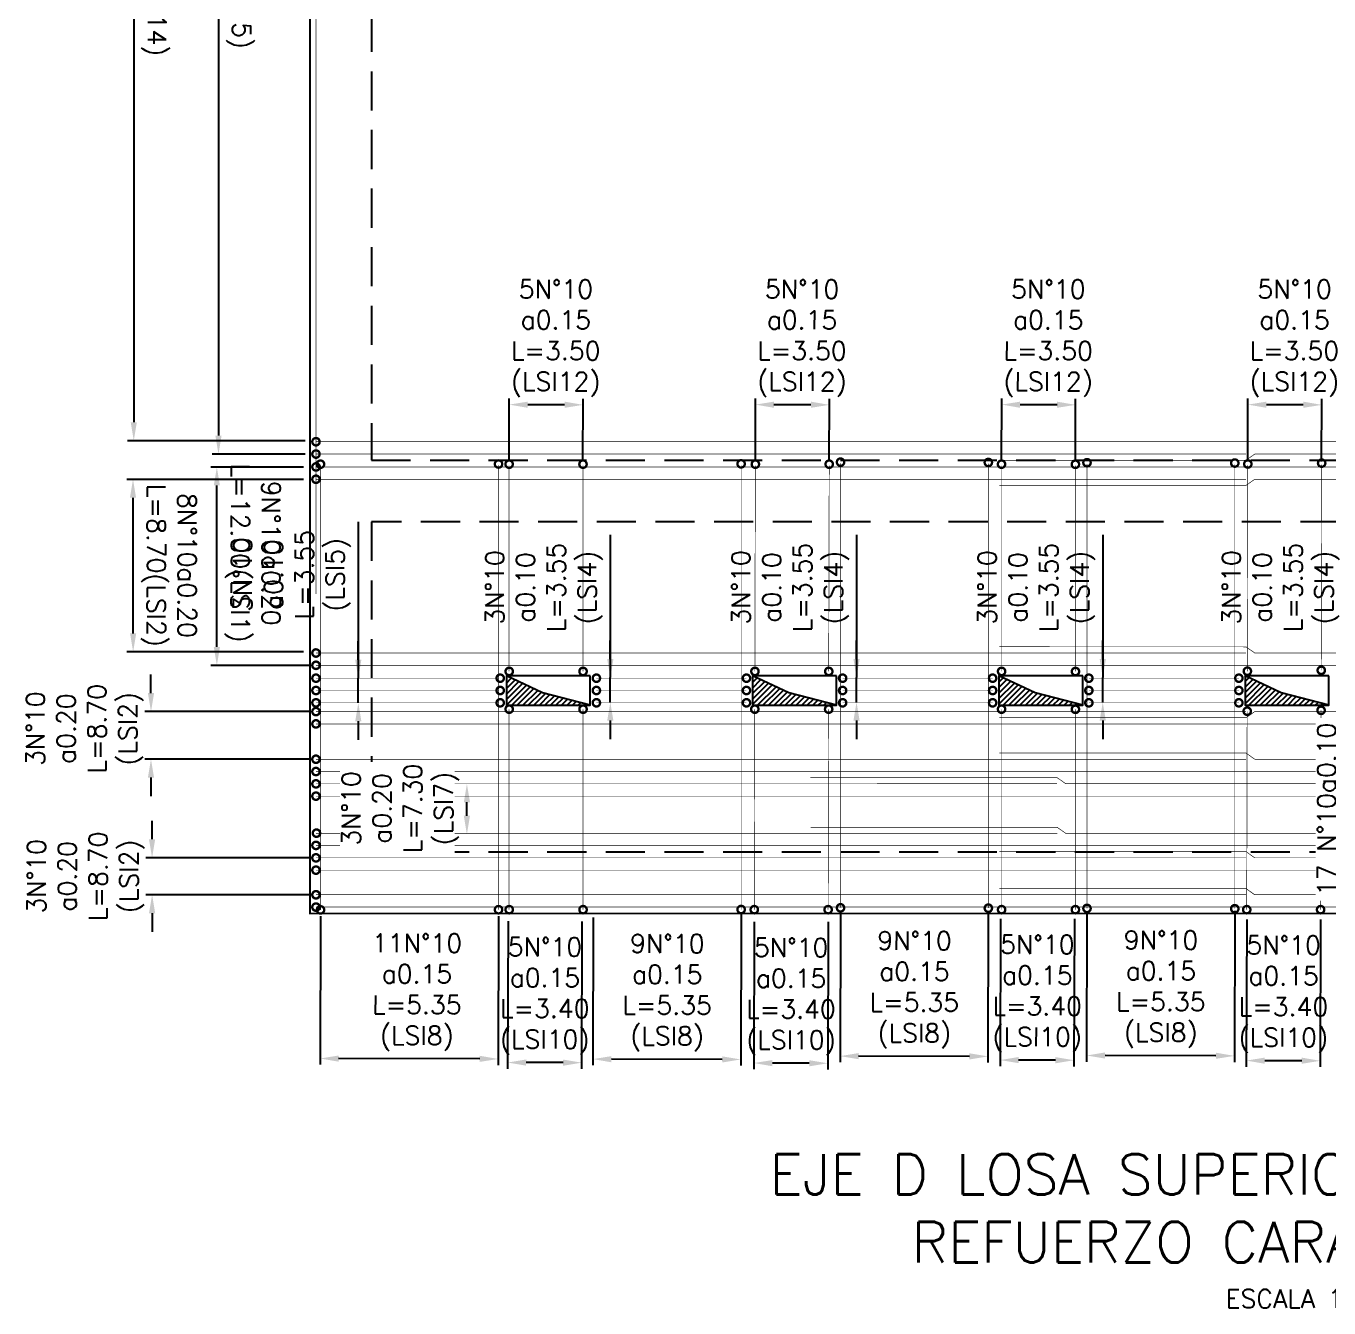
# Model space of a CAD drawing. Header units: metres. Extents: x 1080594 to 1081411, y 976871 to 977162.
# Drawn here: x 1080996.61 to 1081007.19, y 977027.62 to 977038.03 of the extents above; entities that cross this region are included whole.
import ezdxf

# ---------------------------------------------------------------- set-up
doc = ezdxf.new("R2010")
doc.units = ezdxf.units.M
doc.header["$LTSCALE"] = 25.4
doc.linetypes.add('DASHED2', pattern=[0.375, 0.25, -0.125])
doc.linetypes.add('HIDDEN', pattern=[0.375, 0.25, -0.125])
for name, color, linetype in [('CONTRAPESO', 3, 'Continuous'), ('DIMCONTRAPESO', 1, 'Continuous'), ('PROY', 9, 'HIDDEN'), ('REF', 6, 'Continuous'), ('REF H', 6, 'Continuous'), ('REGL175', 7, 'Continuous')]:
    doc.layers.add(name, color=color, linetype=linetype)
doc.layers.add('COTA', color=1, linetype='Continuous', lineweight=30)
doc.styles.add('romans', font='romans.shx')
doc.dimstyles.new('Copy 75', dxfattribs={"dimtxt": 0.15, "dimasz": 0.15, "dimexe": 0.05, "dimexo": 0.05, "dimgap": 0.05, "dimtad": 1, "dimzin": 0, "dimdsep": 46, "dimtxsty": 'romans', "dimcen": 0.002, "dimclrd": 1, "dimclre": 1, "dimclrt": 3, "dimadec": 4, "dimazin": 0, "dimtfac": 1, "dimtofl": 0, "dimtmove": 1, "dimatfit": 3, "dimfxl": 1, "dimtolj": 1, "dimtzin": 0, "dimarcsym": 1})

# ---------------------------------------------------------------- blocks, each defined once
blk = doc.blocks.new('*D1449')
at = {"layer": 'Defpoints', "color": 0, "transparency": 16777216}
for p in [(1080998.947, 977044.18), (1080997.483, 977034.667), (1080998.924, 977034.667)]:
    blk.add_point(p, dxfattribs=at)
at = {"layer": 'DIMCONTRAPESO', "color": 1, "lineweight": -2, "transparency": 16777216}
for p, q in [((1080998.897, 977044.18), (1080997.431, 977044.18)), ((1080997.481, 977044.03), (1080997.483, 977034.817)), ((1080998.874, 977034.667), (1080997.433, 977034.667))]:
    blk.add_line(p, q, dxfattribs=at)
at = {"layer": 'DIMCONTRAPESO', "color": 1, "transparency": 16777216}
for points in [[(1080997.506, 977044.03), (1080997.456, 977044.03), (1080997.481, 977044.18)], [(1080997.508, 977034.817), (1080997.458, 977034.817), (1080997.483, 977034.667)]]:
    blk.add_solid(points, dxfattribs=at)
at = {"layer": 'DIMCONTRAPESO', "color": 3, "transparency": 16777216, "insert": (1080997.646, 977039.424), "char_height": 0.15, "attachment_point": 5, "rotation": 270.007, "style": 'romans'}
blk.add_mtext('\\A1;33 N°8 a 0.30 L=12.00 (LSI14)', dxfattribs=at)
blk = doc.blocks.new('*D1450')
at = {"layer": 'Defpoints', "color": 0, "transparency": 16777216}
for p in [(1080998.946, 977044.28), (1080998.171, 977034.558), (1080998.924, 977034.558)]:
    blk.add_point(p, dxfattribs=at)
at = {"layer": 'DIMCONTRAPESO', "color": 1, "lineweight": -2, "transparency": 16777216}
for p, q in [((1080998.896, 977044.28), (1080998.12, 977044.28)), ((1080998.17, 977044.13), (1080998.171, 977034.708)), ((1080998.874, 977034.558), (1080998.121, 977034.558))]:
    blk.add_line(p, q, dxfattribs=at)
at = {"layer": 'DIMCONTRAPESO', "color": 1, "transparency": 16777216}
for points in [[(1080998.195, 977044.13), (1080998.145, 977044.13), (1080998.17, 977044.28)], [(1080998.196, 977034.708), (1080998.146, 977034.708), (1080998.171, 977034.558)]]:
    blk.add_solid(points, dxfattribs=at)
at = {"layer": 'DIMCONTRAPESO', "color": 3, "transparency": 16777216, "insert": (1080998.335, 977039.419), "char_height": 0.15, "attachment_point": 5, "rotation": 270.007, "style": 'romans'}
blk.add_mtext('\\A1;34 N°8 a 0.30 L=8.25 (LSI15)', dxfattribs=at)
blk = doc.blocks.new('*D1581')
at = {"layer": 'Defpoints', "color": 0, "transparency": 16777216}
for p in [(1080997.632, 977031.279), (1080998.963, 977031.279), (1080998.973, 977030.979)]:
    blk.add_point(p, dxfattribs=at)
at = {"layer": 'DIMCONTRAPESO', "color": 1, "lineweight": -2, "transparency": 16777216}
for p, q in [((1080997.632, 977031.429), (1080997.632, 977031.579)), ((1080998.913, 977031.279), (1080997.582, 977031.279)), ((1080998.923, 977030.979), (1080997.582, 977030.979)), ((1080997.632, 977030.829), (1080997.632, 977030.679))]:
    blk.add_line(p, q, dxfattribs=at)
at = {"layer": 'DIMCONTRAPESO', "color": 1, "transparency": 16777216}
for points in [[(1080997.607, 977031.429), (1080997.657, 977031.429), (1080997.632, 977031.279)], [(1080997.607, 977030.829), (1080997.657, 977030.829), (1080997.632, 977030.979)]]:
    blk.add_solid(points, dxfattribs=at)
at = {"layer": 'DIMCONTRAPESO', "color": 3, "transparency": 16777216, "insert": (1080997.093, 977031.129), "char_height": 0.15, "attachment_point": 5, "rotation": 90, "style": 'romans'}
blk.add_mtext('\\A1;3N°10\\Pa0.20\\PL=8.70\\P(LSI2)', dxfattribs=at)
blk = doc.blocks.new('*D1456')
at = {"layer": 'Defpoints', "color": 0, "transparency": 16777216}
for p in [(1080997.623, 977032.467), (1080998.954, 977032.467), (1080998.963, 977032.08)]:
    blk.add_point(p, dxfattribs=at)
at = {"layer": 'DIMCONTRAPESO', "color": 1, "lineweight": -2, "transparency": 16777216}
for p, q in [((1080997.623, 977032.617), (1080997.623, 977032.767)), ((1080998.904, 977032.467), (1080997.573, 977032.467)), ((1080998.913, 977032.08), (1080997.573, 977032.08)), ((1080997.623, 977031.93), (1080997.623, 977031.78))]:
    blk.add_line(p, q, dxfattribs=at)
at = {"layer": 'DIMCONTRAPESO', "color": 1, "transparency": 16777216}
for points in [[(1080997.598, 977032.617), (1080997.648, 977032.617), (1080997.623, 977032.467)], [(1080997.598, 977031.93), (1080997.648, 977031.93), (1080997.623, 977032.08)]]:
    blk.add_solid(points, dxfattribs=at)
at = {"layer": 'DIMCONTRAPESO', "color": 3, "transparency": 16777216, "insert": (1080997.084, 977032.328), "char_height": 0.15, "attachment_point": 5, "rotation": 90, "style": 'romans'}
blk.add_mtext('\\A1;3N°10\\Pa0.20\\PL=8.70\\P(LSI2)', dxfattribs=at)
blk = doc.blocks.new('*D1457')
at = {"layer": 'Defpoints', "color": 0, "transparency": 16777216}
for p in [(1080997.477, 977034.353), (1080998.913, 977034.353), (1080998.913, 977032.952)]:
    blk.add_point(p, dxfattribs=at)
at = {"layer": 'DIMCONTRAPESO', "color": 1, "lineweight": -2, "transparency": 16777216}
for p, q in [((1080998.863, 977034.353), (1080997.427, 977034.353)), ((1080997.478, 977033.102), (1080997.477, 977034.203)), ((1080998.863, 977032.952), (1080997.428, 977032.952))]:
    blk.add_line(p, q, dxfattribs=at)
at = {"layer": 'DIMCONTRAPESO', "color": 1, "transparency": 16777216}
for points in [[(1080997.502, 977034.203), (1080997.452, 977034.203), (1080997.477, 977034.353)], [(1080997.503, 977033.102), (1080997.453, 977033.102), (1080997.478, 977032.952)]]:
    blk.add_solid(points, dxfattribs=at)
at = {"layer": 'DIMCONTRAPESO', "color": 3, "transparency": 16777216, "insert": (1080997.767, 977033.653), "char_height": 0.15, "attachment_point": 5, "rotation": 270.007, "style": 'romans'}
blk.add_mtext('\\A1;8N°10a0.20\\PL=8.70(LSI2)', dxfattribs=at)
blk = doc.blocks.new('*D1458')
at = {"layer": 'Defpoints', "color": 0, "transparency": 16777216}
for p in [(1080998.158, 977034.453), (1080998.913, 977034.453), (1080998.963, 977032.842)]:
    blk.add_point(p, dxfattribs=at)
at = {"layer": 'DIMCONTRAPESO', "color": 1, "lineweight": -2, "transparency": 16777216}
for p, q in [((1080998.863, 977034.453), (1080998.108, 977034.453)), ((1080998.158, 977032.992), (1080998.158, 977034.303)), ((1080998.913, 977032.842), (1080998.108, 977032.842))]:
    blk.add_line(p, q, dxfattribs=at)
at = {"layer": 'DIMCONTRAPESO', "color": 1, "transparency": 16777216}
for points in [[(1080998.183, 977034.303), (1080998.133, 977034.303), (1080998.158, 977034.453)], [(1080998.183, 977032.992), (1080998.133, 977032.992), (1080998.158, 977032.842)]]:
    blk.add_solid(points, dxfattribs=at)
at = {"layer": 'DIMCONTRAPESO', "color": 3, "transparency": 16777216, "insert": (1080998.448, 977033.753), "char_height": 0.15, "attachment_point": 5, "rotation": 270.007, "style": 'romans'}
blk.add_mtext('\\A1;9N°10a0.20\\PL=12.00(LSI1)', dxfattribs=at)
blk = doc.blocks.new('*D1468')
at = {"layer": 'Defpoints', "color": 0, "transparency": 16777216}
for p in [(1081007.339, 977032.743), (1081007.339, 977032.743), (1081007.339, 977032.543)]:
    blk.add_point(p, dxfattribs=at)
at = {"layer": 'DIMCONTRAPESO', "color": 1, "lineweight": -2, "transparency": 16777216}
for p, q in [((1081007.339, 977033.903), (1081007.339, 977032.743)), ((1081007.339, 977032.893), (1081007.339, 977033.043)), ((1081007.339, 977032.543), (1081007.339, 977032.743)), ((1081007.339, 977032.393), (1081007.339, 977032.243))]:
    blk.add_line(p, q, dxfattribs=at)
at = {"layer": 'DIMCONTRAPESO', "color": 1, "transparency": 16777216}
for points in [[(1081007.314, 977032.893), (1081007.364, 977032.893), (1081007.339, 977032.743)], [(1081007.314, 977032.393), (1081007.364, 977032.393), (1081007.339, 977032.543)]]:
    blk.add_solid(points, dxfattribs=at)
at = {"layer": 'DIMCONTRAPESO', "color": 3, "transparency": 16777216, "insert": (1081006.799, 977033.475), "char_height": 0.15, "attachment_point": 5, "rotation": 90, "style": 'romans'}
blk.add_mtext('\\A1;3N°10\\Pa0.10\\PL=3.55\\P(LSI4)', dxfattribs=at)
blk = doc.blocks.new('*D1469')
at = {"layer": 'Defpoints', "color": 0, "transparency": 16777216}
for p in [(1081005.354, 977032.743), (1081005.354, 977032.743), (1081005.354, 977032.543)]:
    blk.add_point(p, dxfattribs=at)
at = {"layer": 'DIMCONTRAPESO', "color": 1, "lineweight": -2, "transparency": 16777216}
for p, q in [((1081005.354, 977033.903), (1081005.354, 977032.743)), ((1081005.354, 977032.893), (1081005.354, 977033.043)), ((1081005.354, 977032.543), (1081005.354, 977032.743)), ((1081005.354, 977032.393), (1081005.354, 977032.243))]:
    blk.add_line(p, q, dxfattribs=at)
at = {"layer": 'DIMCONTRAPESO', "color": 1, "transparency": 16777216}
for points in [[(1081005.329, 977032.893), (1081005.379, 977032.893), (1081005.354, 977032.743)], [(1081005.329, 977032.393), (1081005.379, 977032.393), (1081005.354, 977032.543)]]:
    blk.add_solid(points, dxfattribs=at)
at = {"layer": 'DIMCONTRAPESO', "color": 3, "transparency": 16777216, "insert": (1081004.815, 977033.475), "char_height": 0.15, "attachment_point": 5, "rotation": 90, "style": 'romans'}
blk.add_mtext('\\A1;3N°10\\Pa0.10\\PL=3.55\\P(LSI4)', dxfattribs=at)
blk = doc.blocks.new('*D1470')
at = {"layer": 'Defpoints', "color": 0, "transparency": 16777216}
for p in [(1081003.354, 977032.743), (1081003.354, 977032.743), (1081003.354, 977032.543)]:
    blk.add_point(p, dxfattribs=at)
at = {"layer": 'DIMCONTRAPESO', "color": 1, "lineweight": -2, "transparency": 16777216}
for p, q in [((1081003.354, 977033.903), (1081003.354, 977032.743)), ((1081003.354, 977032.893), (1081003.354, 977033.043)), ((1081003.354, 977032.543), (1081003.354, 977032.743)), ((1081003.354, 977032.393), (1081003.354, 977032.243))]:
    blk.add_line(p, q, dxfattribs=at)
at = {"layer": 'DIMCONTRAPESO', "color": 1, "transparency": 16777216}
for points in [[(1081003.329, 977032.893), (1081003.379, 977032.893), (1081003.354, 977032.743)], [(1081003.329, 977032.393), (1081003.379, 977032.393), (1081003.354, 977032.543)]]:
    blk.add_solid(points, dxfattribs=at)
at = {"layer": 'DIMCONTRAPESO', "color": 3, "transparency": 16777216, "insert": (1081002.815, 977033.475), "char_height": 0.15, "attachment_point": 5, "rotation": 90, "style": 'romans'}
blk.add_mtext('\\A1;3N°10\\Pa0.10\\PL=3.55\\P(LSI4)', dxfattribs=at)
blk = doc.blocks.new('*D1471')
at = {"layer": 'Defpoints', "color": 0, "transparency": 16777216}
for p in [(1081001.354, 977032.743), (1081001.354, 977032.743), (1081001.354, 977032.543)]:
    blk.add_point(p, dxfattribs=at)
at = {"layer": 'DIMCONTRAPESO', "color": 1, "lineweight": -2, "transparency": 16777216}
for p, q in [((1081001.354, 977033.903), (1081001.354, 977032.743)), ((1081001.354, 977032.893), (1081001.354, 977033.043)), ((1081001.354, 977032.543), (1081001.354, 977032.743)), ((1081001.354, 977032.393), (1081001.354, 977032.243))]:
    blk.add_line(p, q, dxfattribs=at)
at = {"layer": 'DIMCONTRAPESO', "color": 1, "transparency": 16777216}
for points in [[(1081001.329, 977032.893), (1081001.379, 977032.893), (1081001.354, 977032.743)], [(1081001.329, 977032.393), (1081001.379, 977032.393), (1081001.354, 977032.543)]]:
    blk.add_solid(points, dxfattribs=at)
at = {"layer": 'DIMCONTRAPESO', "color": 3, "transparency": 16777216, "insert": (1081000.815, 977033.475), "char_height": 0.15, "attachment_point": 5, "rotation": 90, "style": 'romans'}
blk.add_mtext('\\A1;3N°10\\Pa0.10\\PL=3.55\\P(LSI4)', dxfattribs=at)
blk = doc.blocks.new('*D1472')
at = {"layer": 'Defpoints', "color": 0, "transparency": 16777216}
for p in [(1080999.307, 977032.738), (1080999.307, 977032.738), (1080999.307, 977032.538)]:
    blk.add_point(p, dxfattribs=at)
at = {"layer": 'DIMCONTRAPESO', "color": 1, "lineweight": -2, "transparency": 16777216}
for p, q in [((1080999.307, 977034.008), (1080999.307, 977032.738)), ((1080999.307, 977032.888), (1080999.307, 977033.038)), ((1080999.307, 977032.538), (1080999.307, 977032.738)), ((1080999.307, 977032.388), (1080999.307, 977032.238))]:
    blk.add_line(p, q, dxfattribs=at)
at = {"layer": 'DIMCONTRAPESO', "color": 1, "transparency": 16777216}
for points in [[(1080999.282, 977032.888), (1080999.332, 977032.888), (1080999.307, 977032.738)], [(1080999.282, 977032.388), (1080999.332, 977032.388), (1080999.307, 977032.538)]]:
    blk.add_solid(points, dxfattribs=at)
at = {"layer": 'DIMCONTRAPESO', "color": 3, "transparency": 16777216, "insert": (1080998.768, 977033.579), "char_height": 0.15, "attachment_point": 5, "rotation": 90, "style": 'romans'}
blk.add_mtext('\\A1;3N°10\\Pa0.10\\PL=3.55\\P(LSI5)', dxfattribs=at)
blk = doc.blocks.new('*D1474')
at = {"layer": 'Defpoints', "color": 0, "transparency": 16777216}
for p in [(1081007.611, 977032.467), (1081007.611, 977030.879), (1081007.611, 977030.879)]:
    blk.add_point(p, dxfattribs=at)
at = {"layer": 'DIMCONTRAPESO', "color": 1, "lineweight": -2, "transparency": 16777216}
for p, q in [((1081007.611, 977032.317), (1081007.611, 977031.029)), ((1081007.661, 977030.879), (1081007.661, 977030.879))]:
    blk.add_line(p, q, dxfattribs=at)
at = {"layer": 'DIMCONTRAPESO', "color": 3, "transparency": 16777216, "insert": (1081007.322, 977031.673), "char_height": 0.15, "attachment_point": 5, "rotation": 90, "style": 'romans', "bg_fill": 3, "box_fill_scale": 1.1, "bg_fill_color": 256, "bg_fill_true_color": 13158600, "bg_fill_transparency": 0}
blk.add_mtext('\\A1;17 N°10a0.10\\PL=12.00(LSI1)', dxfattribs=at)
at = {"layer": 'DIMCONTRAPESO', "color": 1, "transparency": 16777216}
for points in [[(1081007.586, 977032.317), (1081007.636, 977032.317), (1081007.611, 977032.467)], [(1081007.586, 977031.029), (1081007.636, 977031.029), (1081007.611, 977030.879)]]:
    blk.add_solid(points, dxfattribs=at)
blk = doc.blocks.new('*D1475')
at = {"layer": 'Defpoints', "color": 0, "transparency": 16777216}
for p in [(1081006.523, 977030.829), (1081007.123, 977030.828), (1081006.52, 977029.632)]:
    blk.add_point(p, dxfattribs=at)
at = {"layer": 'DIMCONTRAPESO', "color": 1, "lineweight": -2, "transparency": 16777216}
for p, q in [((1081006.523, 977030.779), (1081006.52, 977029.582)), ((1081007.123, 977030.778), (1081007.12, 977029.58)), ((1081006.97, 977029.631), (1081006.67, 977029.631))]:
    blk.add_line(p, q, dxfattribs=at)
at = {"layer": 'DIMCONTRAPESO', "color": 1, "transparency": 16777216}
for points in [[(1081006.67, 977029.656), (1081006.67, 977029.606), (1081006.52, 977029.632)], [(1081006.97, 977029.656), (1081006.97, 977029.606), (1081007.12, 977029.63)]]:
    blk.add_solid(points, dxfattribs=at)
at = {"layer": 'DIMCONTRAPESO', "color": 3, "transparency": 16777216, "insert": (1081006.822, 977030.17), "char_height": 0.15, "attachment_point": 5, "rotation": 359.8664, "style": 'romans'}
blk.add_mtext('\\A1;5N°10\\Pa0.15\\PL=3.40\\P(LSI10)', dxfattribs=at)
blk = doc.blocks.new('*D1476')
at = {"layer": 'Defpoints', "color": 0, "transparency": 16777216}
for p in [(1081004.523, 977030.833), (1081005.123, 977030.833), (1081004.52, 977029.636)]:
    blk.add_point(p, dxfattribs=at)
at = {"layer": 'DIMCONTRAPESO', "color": 1, "lineweight": -2, "transparency": 16777216}
for p, q in [((1081004.523, 977030.783), (1081004.52, 977029.586)), ((1081005.123, 977030.783), (1081005.12, 977029.585)), ((1081004.97, 977029.635), (1081004.67, 977029.636))]:
    blk.add_line(p, q, dxfattribs=at)
at = {"layer": 'DIMCONTRAPESO', "color": 1, "transparency": 16777216}
for points in [[(1081004.67, 977029.661), (1081004.67, 977029.611), (1081004.52, 977029.636)], [(1081004.97, 977029.66), (1081004.97, 977029.61), (1081005.12, 977029.635)]]:
    blk.add_solid(points, dxfattribs=at)
at = {"layer": 'DIMCONTRAPESO', "color": 3, "transparency": 16777216, "insert": (1081004.822, 977030.175), "char_height": 0.15, "attachment_point": 5, "rotation": 359.8664, "style": 'romans'}
blk.add_mtext('\\A1;5N°10\\Pa0.15\\PL=3.40\\P(LSI10)', dxfattribs=at)
blk = doc.blocks.new('*D1477')
at = {"layer": 'Defpoints', "color": 0, "transparency": 16777216}
for p in [(1081002.523, 977030.809), (1081003.123, 977030.808), (1081002.52, 977029.612)]:
    blk.add_point(p, dxfattribs=at)
at = {"layer": 'DIMCONTRAPESO', "color": 1, "lineweight": -2, "transparency": 16777216}
for p, q in [((1081002.523, 977030.759), (1081002.52, 977029.562)), ((1081003.123, 977030.758), (1081003.12, 977029.56)), ((1081002.97, 977029.61), (1081002.67, 977029.611))]:
    blk.add_line(p, q, dxfattribs=at)
at = {"layer": 'DIMCONTRAPESO', "color": 1, "transparency": 16777216}
for points in [[(1081002.67, 977029.636), (1081002.67, 977029.586), (1081002.52, 977029.612)], [(1081002.97, 977029.635), (1081002.97, 977029.585), (1081003.12, 977029.61)]]:
    blk.add_solid(points, dxfattribs=at)
at = {"layer": 'DIMCONTRAPESO', "color": 3, "transparency": 16777216, "insert": (1081002.822, 977030.15), "char_height": 0.15, "attachment_point": 5, "rotation": 359.8664, "style": 'romans'}
blk.add_mtext('\\A1;5N°10\\Pa0.15\\PL=3.40\\P(LSI10)', dxfattribs=at)
blk = doc.blocks.new('*D1478')
at = {"layer": 'Defpoints', "color": 0, "transparency": 16777216}
for p in [(1081000.523, 977030.813), (1081001.123, 977030.812), (1081000.52, 977029.616)]:
    blk.add_point(p, dxfattribs=at)
at = {"layer": 'DIMCONTRAPESO', "color": 1, "lineweight": -2, "transparency": 16777216}
for p, q in [((1081000.523, 977030.763), (1081000.52, 977029.566)), ((1081001.123, 977030.762), (1081001.12, 977029.565)), ((1081000.97, 977029.615), (1081000.67, 977029.616))]:
    blk.add_line(p, q, dxfattribs=at)
at = {"layer": 'DIMCONTRAPESO', "color": 1, "transparency": 16777216}
for points in [[(1081000.671, 977029.641), (1081000.67, 977029.591), (1081000.52, 977029.616)], [(1081000.971, 977029.64), (1081000.97, 977029.59), (1081001.12, 977029.615)]]:
    blk.add_solid(points, dxfattribs=at)
at = {"layer": 'DIMCONTRAPESO', "color": 3, "transparency": 16777216, "insert": (1081000.822, 977030.155), "char_height": 0.15, "attachment_point": 5, "rotation": 359.8664, "style": 'romans'}
blk.add_mtext('\\A1;5N°10\\Pa0.15\\PL=3.40\\P(LSI10)', dxfattribs=at)
blk = doc.blocks.new('*D1479')
at = {"layer": 'Defpoints', "color": 0, "transparency": 16777216}
for p in [(1081005.225, 977030.873), (1081006.426, 977030.898), (1081005.223, 977029.673)]:
    blk.add_point(p, dxfattribs=at)
at = {"layer": 'DIMCONTRAPESO', "color": 1, "lineweight": -2, "transparency": 16777216}
for p, q in [((1081005.225, 977030.823), (1081005.222, 977029.623)), ((1081006.426, 977030.848), (1081006.423, 977029.62)), ((1081006.273, 977029.671), (1081005.373, 977029.673))]:
    blk.add_line(p, q, dxfattribs=at)
at = {"layer": 'DIMCONTRAPESO', "color": 1, "transparency": 16777216}
for points in [[(1081005.373, 977029.698), (1081005.373, 977029.648), (1081005.223, 977029.673)], [(1081006.273, 977029.696), (1081006.273, 977029.646), (1081006.423, 977029.67)]]:
    blk.add_solid(points, dxfattribs=at)
at = {"layer": 'DIMCONTRAPESO', "color": 3, "transparency": 16777216, "insert": (1081005.826, 977030.211), "char_height": 0.15, "attachment_point": 5, "rotation": 359.8664, "style": 'romans'}
blk.add_mtext('\\A1;9N°10\\Pa0.15\\PL=5.35\\P(LSI8)', dxfattribs=at)
blk = doc.blocks.new('*D1480')
at = {"layer": 'Defpoints', "color": 0, "transparency": 16777216}
for p in [(1081003.223, 977030.868), (1081004.424, 977030.893), (1081003.221, 977029.668)]:
    blk.add_point(p, dxfattribs=at)
at = {"layer": 'DIMCONTRAPESO', "color": 1, "lineweight": -2, "transparency": 16777216}
for p, q in [((1081003.223, 977030.818), (1081003.221, 977029.618)), ((1081004.424, 977030.843), (1081004.421, 977029.616)), ((1081004.271, 977029.666), (1081003.371, 977029.668))]:
    blk.add_line(p, q, dxfattribs=at)
at = {"layer": 'DIMCONTRAPESO', "color": 1, "transparency": 16777216}
for points in [[(1081003.371, 977029.693), (1081003.371, 977029.643), (1081003.221, 977029.668)], [(1081004.271, 977029.691), (1081004.271, 977029.641), (1081004.421, 977029.666)]]:
    blk.add_solid(points, dxfattribs=at)
at = {"layer": 'DIMCONTRAPESO', "color": 3, "transparency": 16777216, "insert": (1081003.824, 977030.206), "char_height": 0.15, "attachment_point": 5, "rotation": 359.8664, "style": 'romans'}
blk.add_mtext('\\A1;9N°10\\Pa0.15\\PL=5.35\\P(LSI8)', dxfattribs=at)
blk = doc.blocks.new('*D1481')
at = {"layer": 'Defpoints', "color": 0, "transparency": 16777216}
for p in [(1081001.215, 977030.843), (1081002.416, 977030.869), (1081001.213, 977029.644)]:
    blk.add_point(p, dxfattribs=at)
at = {"layer": 'DIMCONTRAPESO', "color": 1, "lineweight": -2, "transparency": 16777216}
for p, q in [((1081002.416, 977030.819), (1081002.413, 977029.591)), ((1081001.215, 977030.793), (1081001.212, 977029.594)), ((1081002.263, 977029.641), (1081001.363, 977029.643))]:
    blk.add_line(p, q, dxfattribs=at)
at = {"layer": 'DIMCONTRAPESO', "color": 1, "transparency": 16777216}
for points in [[(1081001.363, 977029.668), (1081001.362, 977029.618), (1081001.213, 977029.644)], [(1081002.263, 977029.666), (1081002.263, 977029.616), (1081002.413, 977029.641)]]:
    blk.add_solid(points, dxfattribs=at)
at = {"layer": 'DIMCONTRAPESO', "color": 3, "transparency": 16777216, "insert": (1081001.816, 977030.182), "char_height": 0.15, "attachment_point": 5, "rotation": 359.8664, "style": 'romans'}
blk.add_mtext('\\A1;9N°10\\Pa0.15\\PL=5.35\\P(LSI8)', dxfattribs=at)
blk = doc.blocks.new('*D1482')
at = {"layer": 'Defpoints', "color": 0, "transparency": 16777216}
for p in [(1080999, 977030.856), (1081000.445, 977030.854), (1080998.997, 977029.649)]:
    blk.add_point(p, dxfattribs=at)
at = {"layer": 'DIMCONTRAPESO', "color": 1, "lineweight": -2, "transparency": 16777216}
for p, q in [((1080999, 977030.806), (1080998.997, 977029.599)), ((1081000.445, 977030.804), (1081000.442, 977029.595)), ((1081000.293, 977029.646), (1080999.147, 977029.648))]:
    blk.add_line(p, q, dxfattribs=at)
at = {"layer": 'DIMCONTRAPESO', "color": 1, "transparency": 16777216}
for points in [[(1080999.147, 977029.673), (1080999.147, 977029.623), (1080998.997, 977029.649)], [(1081000.293, 977029.671), (1081000.292, 977029.621), (1081000.443, 977029.645)]]:
    blk.add_solid(points, dxfattribs=at)
at = {"layer": 'DIMCONTRAPESO', "color": 3, "transparency": 16777216, "insert": (1080999.783, 977030.186), "char_height": 0.15, "attachment_point": 5, "rotation": 359.8664, "style": 'romans'}
blk.add_mtext('\\A1;11N°10\\Pa0.15\\PL=5.35\\P(LSI8)', dxfattribs=at)
blk = doc.blocks.new('*D1483')
at = {"layer": 'Defpoints', "color": 0, "transparency": 16777216}
for p in [(1081006.533, 977034.96), (1081006.532, 977034.449), (1081007.132, 977034.447)]:
    blk.add_point(p, dxfattribs=at)
at = {"layer": 'DIMCONTRAPESO', "color": 1, "lineweight": -2, "transparency": 16777216}
for p, q in [((1081006.532, 977034.499), (1081006.533, 977035.01)), ((1081006.983, 977034.959), (1081006.683, 977034.959)), ((1081007.132, 977034.497), (1081007.133, 977035.008))]:
    blk.add_line(p, q, dxfattribs=at)
at = {"layer": 'DIMCONTRAPESO', "color": 1, "transparency": 16777216}
for points in [[(1081006.683, 977034.984), (1081006.683, 977034.934), (1081006.533, 977034.96)], [(1081006.983, 977034.984), (1081006.983, 977034.934), (1081007.133, 977034.958)]]:
    blk.add_solid(points, dxfattribs=at)
at = {"layer": 'DIMCONTRAPESO', "color": 3, "transparency": 16777216, "insert": (1081006.911, 977035.498), "char_height": 0.15, "attachment_point": 5, "rotation": 359.8664, "style": 'romans'}
blk.add_mtext('\\A1;5N°10\\Pa0.15\\PL=3.50\\P(LSI12)', dxfattribs=at)
blk = doc.blocks.new('*D1484')
at = {"layer": 'Defpoints', "color": 0, "transparency": 16777216}
for p in [(1081004.533, 977034.96), (1081004.532, 977034.449), (1081005.132, 977034.447)]:
    blk.add_point(p, dxfattribs=at)
at = {"layer": 'DIMCONTRAPESO', "color": 1, "lineweight": -2, "transparency": 16777216}
for p, q in [((1081004.532, 977034.499), (1081004.533, 977035.01)), ((1081004.983, 977034.959), (1081004.683, 977034.959)), ((1081005.132, 977034.497), (1081005.133, 977035.008))]:
    blk.add_line(p, q, dxfattribs=at)
at = {"layer": 'DIMCONTRAPESO', "color": 1, "transparency": 16777216}
for points in [[(1081004.683, 977034.984), (1081004.683, 977034.934), (1081004.533, 977034.96)], [(1081004.983, 977034.984), (1081004.983, 977034.934), (1081005.133, 977034.958)]]:
    blk.add_solid(points, dxfattribs=at)
at = {"layer": 'DIMCONTRAPESO', "color": 3, "transparency": 16777216, "insert": (1081004.911, 977035.498), "char_height": 0.15, "attachment_point": 5, "rotation": 359.8664, "style": 'romans'}
blk.add_mtext('\\A1;5N°10\\Pa0.15\\PL=3.50\\P(LSI12)', dxfattribs=at)
blk = doc.blocks.new('*D1485')
at = {"layer": 'Defpoints', "color": 0, "transparency": 16777216}
for p in [(1081002.533, 977034.96), (1081002.532, 977034.449), (1081003.132, 977034.447)]:
    blk.add_point(p, dxfattribs=at)
at = {"layer": 'DIMCONTRAPESO', "color": 1, "lineweight": -2, "transparency": 16777216}
for p, q in [((1081002.532, 977034.499), (1081002.533, 977035.01)), ((1081002.983, 977034.959), (1081002.683, 977034.959)), ((1081003.132, 977034.497), (1081003.133, 977035.008))]:
    blk.add_line(p, q, dxfattribs=at)
at = {"layer": 'DIMCONTRAPESO', "color": 1, "transparency": 16777216}
for points in [[(1081002.683, 977034.984), (1081002.683, 977034.934), (1081002.533, 977034.96)], [(1081002.983, 977034.984), (1081002.983, 977034.934), (1081003.133, 977034.958)]]:
    blk.add_solid(points, dxfattribs=at)
at = {"layer": 'DIMCONTRAPESO', "color": 3, "transparency": 16777216, "insert": (1081002.911, 977035.498), "char_height": 0.15, "attachment_point": 5, "rotation": 359.8664, "style": 'romans'}
blk.add_mtext('\\A1;5N°10\\Pa0.15\\PL=3.50\\P(LSI12)', dxfattribs=at)
blk = doc.blocks.new('*D1486')
at = {"layer": 'Defpoints', "color": 0, "transparency": 16777216}
for p in [(1081000.533, 977034.96), (1081000.532, 977034.449), (1081001.132, 977034.447)]:
    blk.add_point(p, dxfattribs=at)
at = {"layer": 'DIMCONTRAPESO', "color": 1, "lineweight": -2, "transparency": 16777216}
for p, q in [((1081000.532, 977034.499), (1081000.533, 977035.01)), ((1081000.983, 977034.959), (1081000.683, 977034.959)), ((1081001.132, 977034.497), (1081001.133, 977035.008))]:
    blk.add_line(p, q, dxfattribs=at)
at = {"layer": 'DIMCONTRAPESO', "color": 1, "transparency": 16777216}
for points in [[(1081000.683, 977034.984), (1081000.683, 977034.934), (1081000.533, 977034.96)], [(1081000.983, 977034.984), (1081000.983, 977034.934), (1081001.133, 977034.958)]]:
    blk.add_solid(points, dxfattribs=at)
at = {"layer": 'DIMCONTRAPESO', "color": 3, "transparency": 16777216, "insert": (1081000.911, 977035.498), "char_height": 0.15, "attachment_point": 5, "rotation": 359.8664, "style": 'romans'}
blk.add_mtext('\\A1;5N°10\\Pa0.15\\PL=3.50\\P(LSI12)', dxfattribs=at)
blk = doc.blocks.new('*D1488')
at = {"layer": 'Defpoints', "color": 0, "transparency": 16777216}
for p in [(1081000.189, 977031.88), (1081000.189, 977031.88), (1081000.189, 977031.47)]:
    blk.add_point(p, dxfattribs=at)
at = {"layer": 'DIMCONTRAPESO', "color": 1, "lineweight": -2, "transparency": 16777216}
for p, q in [((1081000.139, 977031.88), (1081000.139, 977031.88)), ((1081000.189, 977031.62), (1081000.189, 977031.73))]:
    blk.add_line(p, q, dxfattribs=at)
at = {"layer": 'DIMCONTRAPESO', "color": 3, "transparency": 16777216, "insert": (1080999.649, 977031.68), "char_height": 0.15, "attachment_point": 5, "rotation": 90, "style": 'romans', "bg_fill": 3, "box_fill_scale": 1.1, "bg_fill_color": 256, "bg_fill_true_color": 13158600, "bg_fill_transparency": 0}
blk.add_mtext('\\A1;3N°10\\Pa0.20\\PL=7.30\\P(LSI7)', dxfattribs=at)
at = {"layer": 'DIMCONTRAPESO', "color": 1, "transparency": 16777216}
for points in [[(1081000.164, 977031.73), (1081000.214, 977031.73), (1081000.189, 977031.88)], [(1081000.164, 977031.62), (1081000.214, 977031.62), (1081000.189, 977031.47)]]:
    blk.add_solid(points, dxfattribs=at)
blk = doc.blocks.new('A$C17240F3A')
at = {"layer": 'REF', "ltscale": 0.1, "const_width": 0.06}
for points in [[(0.01, 3.639, -1), (0.029, 3.639, -1)], [(0.01, 0.019, -1), (0.029, 0.019, -1)]]:
    blk.add_lwpolyline(points, format="xyb", close=True, dxfattribs=at)
at = {"layer": 'REF', "ltscale": 0.1, "const_width": 0.005}
blk.add_lwpolyline([(0.019, 3.628), (0.019, 0.019)], dxfattribs=at)

msp = doc.modelspace()

# ---------------------------------------------------------------- hatches: boundary and pattern name
at = {"layer": 'DIMCONTRAPESO'}
h = msp.add_hatch(dxfattribs=at)
h.set_pattern_fill('ANSI31', color=9, scale=0.01)
h.set_pattern_definition([(45, (352.475682, -1.409355), (-0.0224506403027, 0.0224506403027), [])])
h.paths.add_polyline_path([(1081000.50949, 977032.517882), (1081001.190811, 977032.517882), (1081000.80438, 977032.619876), (1081000.50949, 977032.757882)])
h = msp.add_hatch(dxfattribs=at)
h.set_pattern_fill('ANSI31', color=9, scale=0.01)
h.set_pattern_definition([(45, (350.475682, -1.409355), (-0.0224506403027, 0.0224506403027), [])])
h.paths.add_polyline_path([(1081002.50949, 977032.517882), (1081003.190811, 977032.517882), (1081002.80438, 977032.619876), (1081002.50949, 977032.757882)])
h = msp.add_hatch(dxfattribs=at)
h.set_pattern_fill('ANSI31', color=9, scale=0.01)
h.set_pattern_definition([(45, (348.475682, -1.409355), (-0.0224506403027, 0.0224506403027), [])])
h.paths.add_polyline_path([(1081004.50949, 977032.517882), (1081005.190811, 977032.517882), (1081004.80438, 977032.619876), (1081004.50949, 977032.757882)])
h = msp.add_hatch(dxfattribs=at)
h.set_pattern_fill('ANSI31', color=9, scale=0.01)
h.set_pattern_definition([(45, (346.475682, -1.409355), (-0.0224506403027, 0.0224506403027), [])])
h.paths.add_polyline_path([(1081006.50949, 977032.517882), (1081007.190811, 977032.517882), (1081006.80438, 977032.619876), (1081006.50949, 977032.757882)])

# ---------------------------------------------------------------- linework, layer by layer
at = {"layer": 'CONTRAPESO'}
for points in [[(1081015.915779, 977048.00955), (1080998.913048, 977048.00955), (1080998.913048, 977030.827608), (1081015.915779, 977030.828608)], [(1081001.190811, 977032.757882), (1081000.50949, 977032.757608), (1081000.50949, 977032.517608), (1081001.190811, 977032.517882)], [(1081003.190811, 977032.757882), (1081002.50949, 977032.757608), (1081002.50949, 977032.517608), (1081003.190811, 977032.517882)], [(1081005.190811, 977032.757882), (1081004.50949, 977032.757608), (1081004.50949, 977032.517608), (1081005.190811, 977032.517882)], [(1081007.190811, 977032.757882), (1081006.50949, 977032.757608), (1081006.50949, 977032.517608), (1081007.190811, 977032.517882)]]:
    msp.add_lwpolyline(points, close=True, dxfattribs=at)
at = {"layer": 'DIMCONTRAPESO', "color": 2}
for points in [[(1081001.190811, 977032.517882), (1081000.80438, 977032.619876), (1081000.50949, 977032.757608)], [(1081003.190811, 977032.517882), (1081002.80438, 977032.619876), (1081002.50949, 977032.757608)], [(1081005.190811, 977032.517882), (1081004.80438, 977032.619876), (1081004.50949, 977032.757608)], [(1081007.190811, 977032.517882), (1081006.80438, 977032.619876), (1081006.50949, 977032.757608)]]:
    msp.add_lwpolyline(points, dxfattribs=at)
at = {"layer": 'PROY', "color": 252, "ltscale": 0.05}
msp.add_lwpolyline([(1081015.373048, 977034.508608), (1081015.373048, 977044.334456), (1080999.413048, 977044.334456), (1080999.413048, 977034.508608)], close=True, dxfattribs=at)
at = {"layer": 'PROY', "color": 252, "linetype": 'DASHED2', "ltscale": 0.05}
msp.add_lwpolyline([(1080999.413048, 977031.328108), (1080999.413048, 977031.328108), (1081015.373048, 977031.328108), (1081015.373048, 977034.008608), (1080999.413048, 977034.008608), (1080999.413048, 977031.328108)], dxfattribs=at)
at = {"layer": 'REF', "ltscale": 0.1, "const_width": 0.005}
for points in [[(1080998.964306, 977045.422579), (1080998.964306, 977033.422579)], [(1081000.532054, 977034.464599), (1081000.532064, 977032.793242)], [(1081001.132053, 977034.464599), (1081001.132063, 977032.793242)], [(1081002.532021, 977034.464599), (1081002.527958, 977032.793247)], [(1081003.131967, 977034.464599), (1081003.127905, 977032.793247)], [(1081004.531471, 977034.464599), (1081004.53147, 977032.793242)], [(1081005.131471, 977034.463619), (1081005.13147, 977032.792262)], [(1081006.53201, 977034.466212), (1081006.527947, 977032.79486)], [(1081007.132008, 977034.473217), (1081007.127946, 977032.801865)], [(1081000.531924, 977032.486102), (1081000.53205, 977030.857814)], [(1081001.131923, 977032.486102), (1081001.132049, 977030.857814)], [(1081002.526978, 977032.486108), (1081002.523228, 977030.857814)], [(1081003.126924, 977032.486108), (1081003.123174, 977030.857814)], [(1081004.531328, 977032.486102), (1081004.531443, 977030.857814)], [(1081005.131328, 977032.485122), (1081005.131443, 977030.857814)], [(1081006.526967, 977032.469944), (1081006.523213, 977030.857814)], [(1081007.126965, 977032.476949), (1081007.123195, 977030.857814)]]:
    msp.add_lwpolyline(points, dxfattribs=at)
at = {"layer": 'REF', "ltscale": 0.1, "const_width": 0.06}
for points in [[(1081000.541578, 977034.476079, 1), (1081000.522528, 977034.476077, 1)], [(1081001.141577, 977034.476079, 1), (1081001.122527, 977034.476077, 1)], [(1081002.541573, 977034.476056, 1), (1081002.522523, 977034.4761, 1)], [(1081003.141519, 977034.476056, 1), (1081003.122469, 977034.4761, 1)], [(1081004.540995, 977034.476079, 1), (1081004.521945, 977034.476077, 1)], [(1081005.140995, 977034.475099, 1), (1081005.121945, 977034.475097, 1)], [(1081006.541562, 977034.477669, 1), (1081006.522512, 977034.477713, 1)], [(1081007.14156, 977034.484674, 1), (1081007.122511, 977034.484718, 1)], [(1081000.542123, 977032.793126, 1), (1081000.523073, 977032.793124, 1)], [(1081001.142121, 977032.793126, 1), (1081001.123071, 977032.793124, 1)], [(1081002.538016, 977032.793106, 1), (1081002.518966, 977032.79315, 1)], [(1081003.137963, 977032.793106, 1), (1081003.118913, 977032.79315, 1)], [(1081004.541528, 977032.793126, 1), (1081004.522478, 977032.793124, 1)], [(1081005.141528, 977032.792145, 1), (1081005.122478, 977032.792144, 1)], [(1081006.538005, 977032.794719, 1), (1081006.518955, 977032.794763, 1)], [(1081007.138004, 977032.801724, 1), (1081007.118954, 977032.801768, 1)], [(1081003.25039, 977032.737886, -1), (1081003.23134, 977032.737886, -1)], [(1081003.25039, 977032.637886, -1), (1081003.23134, 977032.637886, -1)], [(1081000.541983, 977032.485998, 1), (1081000.522933, 977032.485996, 1)], [(1081001.141981, 977032.485998, 1), (1081001.122931, 977032.485996, 1)], [(1081002.537036, 977032.48598, 1), (1081002.517986, 977032.486025, 1)], [(1081003.136982, 977032.48598, 1), (1081003.117932, 977032.486025, 1)], [(1081003.25039, 977032.537886, -1), (1081003.23134, 977032.537886, -1)], [(1081004.541386, 977032.485998, 1), (1081004.522336, 977032.485996, 1)], [(1081005.141386, 977032.485018, 1), (1081005.122336, 977032.485016, 1)], [(1081006.537025, 977032.469816, 1), (1081006.517975, 977032.46986, 1)], [(1081007.137023, 977032.476821, 1), (1081007.117974, 977032.476865, 1)], [(1081000.542112, 977030.857815, 1), (1081000.523062, 977030.857813, 1)], [(1081001.14211, 977030.857815, 1), (1081001.12306, 977030.857813, 1)], [(1081002.532753, 977030.857791, 1), (1081002.513703, 977030.857836, 1)], [(1081003.132699, 977030.857791, 1), (1081003.113649, 977030.857836, 1)], [(1081004.541504, 977030.857814, 1), (1081004.522454, 977030.857813, 1)], [(1081005.140968, 977030.857814, 1), (1081005.121918, 977030.857813, 1)], [(1081006.532738, 977030.857791, 1), (1081006.513688, 977030.857836, 1)], [(1081007.132737, 977030.857791, 1), (1081007.113687, 977030.857836, 1)]]:
    msp.add_lwpolyline(points, format="xyb", close=True, dxfattribs=at)
at = {"layer": 'REF H', "ltscale": 0.1, "const_width": 0.06}
for points in [[(1080998.972573, 977034.658362, -1), (1080998.953523, 977034.658362, -1)], [(1080998.972573, 977034.558362, -1), (1080998.953523, 977034.558362, -1)], [(1080998.972573, 977034.453897, -1), (1080998.953523, 977034.453897, -1)], [(1080998.972573, 977034.353897, -1), (1080998.953523, 977034.353897, -1)], [(1080998.972628, 977032.942437, -1), (1080998.953578, 977032.942437, -1)], [(1080998.972628, 977032.842437, -1), (1080998.953578, 977032.842437, -1)], [(1080998.972628, 977032.737886, -1), (1080998.953578, 977032.737886, -1)], [(1081000.469069, 977032.737886, -1), (1081000.450019, 977032.737886, -1)], [(1081001.25039, 977032.737886, -1), (1081001.23134, 977032.737886, -1)], [(1081002.469069, 977032.737886, -1), (1081002.450019, 977032.737886, -1)], [(1081004.469069, 977032.737886, -1), (1081004.450019, 977032.737886, -1)], [(1081005.25039, 977032.737886, -1), (1081005.23134, 977032.737886, -1)], [(1081006.469069, 977032.737886, -1), (1081006.450019, 977032.737886, -1)], [(1080998.972628, 977032.637886, -1), (1080998.953578, 977032.637886, -1)], [(1081000.469069, 977032.637886, -1), (1081000.450019, 977032.637886, -1)], [(1081001.25039, 977032.637886, -1), (1081001.23134, 977032.637886, -1)], [(1081002.469069, 977032.637886, -1), (1081002.450019, 977032.637886, -1)], [(1081004.469069, 977032.637886, -1), (1081004.450019, 977032.637886, -1)], [(1081005.25039, 977032.637886, -1), (1081005.23134, 977032.637886, -1)], [(1081006.469069, 977032.637886, -1), (1081006.450019, 977032.637886, -1)], [(1080998.972628, 977032.537886, -1), (1080998.953578, 977032.537886, -1)], [(1080998.972628, 977032.46677, -1), (1080998.953578, 977032.46677, -1)], [(1081000.469069, 977032.537886, -1), (1081000.450019, 977032.537886, -1)], [(1081001.25039, 977032.537886, -1), (1081001.23134, 977032.537886, -1)], [(1081002.469069, 977032.537886, -1), (1081002.450019, 977032.537886, -1)], [(1081004.469069, 977032.537886, -1), (1081004.450019, 977032.537886, -1)], [(1081005.25039, 977032.537886, -1), (1081005.23134, 977032.537886, -1)], [(1081006.469069, 977032.537886, -1), (1081006.450019, 977032.537886, -1)], [(1080998.972628, 977032.36677, -1), (1080998.953578, 977032.36677, -1)], [(1080998.972573, 977032.079706, 1), (1080998.953523, 977032.079706, 1)], [(1080998.972573, 977031.979706, 1), (1080998.953523, 977031.979706, 1)], [(1080998.972573, 977031.879706, 1), (1080998.953523, 977031.879706, 1)], [(1080998.972573, 977031.779706, 1), (1080998.953523, 977031.779706, 1)], [(1080998.976505, 977031.479205, 1), (1080998.957455, 977031.479205, 1)], [(1080998.972573, 977031.379706, 1), (1080998.953523, 977031.379706, 1)], [(1080998.972573, 977031.278647, 1), (1080998.953523, 977031.278647, 1)], [(1080998.972573, 977031.178647, 1), (1080998.953523, 977031.178647, 1)], [(1080998.972562, 977030.978082, 1), (1080998.953512, 977030.978082, 1)], [(1080998.972573, 977030.97889, 1), (1080998.953523, 977030.97889, 1)], [(1080998.972562, 977030.878082, 1), (1080998.953512, 977030.878082, 1)], [(1080998.972573, 977030.87889, 1), (1080998.953523, 977030.87889, 1)]]:
    msp.add_lwpolyline(points, format="xyb", close=True, dxfattribs=at)
at = {"layer": 'REF H', "ltscale": 0.1, "const_width": 0.005}
for points in [[(1081010.064757, 977034.658362), (1080998.963048, 977034.658362)], [(1081006.517941, 977034.558362), (1080998.963048, 977034.558362)], [(1081004.514363, 977034.507925), (1081006.517941, 977034.508453), (1081006.588834, 977034.558359), (1081015.863569, 977034.558924)], [(1081010.313048, 977034.453897), (1080998.963048, 977034.453897)], [(1081006.517941, 977034.353897), (1080998.963048, 977034.353897)], [(1081004.514363, 977034.30346), (1081006.517941, 977034.303988), (1081006.588834, 977034.353894), (1081015.863569, 977034.354459)], [(1081006.517745, 977032.942433), (1080998.962852, 977032.942433)], [(1081004.514167, 977032.99287), (1081006.517745, 977032.992342), (1081006.588638, 977032.942436), (1081015.863735, 977032.942363)], [(1081010.312852, 977032.842433), (1080998.962852, 977032.842433)], [(1081000.445325, 977032.737882), (1080998.963048, 977032.737882)], [(1081002.45949, 977032.737882), (1081001.240811, 977032.737882)], [(1081004.45949, 977032.737882), (1081003.240811, 977032.737882)], [(1081006.45949, 977032.737882), (1081005.240811, 977032.737882)], [(1081000.445325, 977032.637882), (1080998.963048, 977032.637882)], [(1081002.45949, 977032.637882), (1081001.240811, 977032.637882)], [(1081004.45949, 977032.637882), (1081003.240811, 977032.637882)], [(1081006.45949, 977032.637882), (1081005.240811, 977032.637882)], [(1081000.445325, 977032.537882), (1080998.963048, 977032.537882)], [(1081002.45949, 977032.537882), (1081001.240811, 977032.537882)], [(1081004.45949, 977032.537882), (1081003.240811, 977032.537882)], [(1081006.45949, 977032.537882), (1081005.240811, 977032.537882)], [(1081006.517941, 977032.466766), (1080998.963048, 977032.466766)], [(1081004.514363, 977032.417202), (1081006.517941, 977032.416675), (1081006.588834, 977032.466768), (1081015.863569, 977032.466204)], [(1081010.313048, 977032.366766), (1080998.963048, 977032.366766)], [(1081006.51799, 977032.079706), (1080998.963097, 977032.079706)], [(1081004.514363, 977032.130143), (1081006.517941, 977032.129615), (1081006.588834, 977032.079709), (1081015.863569, 977032.079144)], [(1081010.313048, 977031.979706), (1080998.963048, 977031.979706)], [(1081004.983308, 977031.880109), (1080998.962858, 977031.879617)], [(1081002.979681, 977031.930546), (1081004.983259, 977031.930019), (1081005.054152, 977031.880112), (1081014.329681, 977031.879617)], [(1081010.313048, 977031.779706), (1080998.963048, 977031.779706)], [(1081004.985406, 977031.475669), (1080998.96449, 977031.475669)], [(1081002.981779, 977031.526103), (1081004.985358, 977031.525575), (1081005.05625, 977031.475669), (1081014.326475, 977031.475669)], [(1081010.313048, 977031.379706), (1080998.963048, 977031.379706)], [(1081006.517941, 977031.278647), (1080998.963048, 977031.278647)], [(1081004.514363, 977031.329083), (1081006.517941, 977031.328556), (1081006.588834, 977031.278649), (1081015.863569, 977031.278085)], [(1081010.313048, 977031.178647), (1080998.963048, 977031.178647)], [(1081004.514352, 977031.028519), (1081006.51793, 977031.027991), (1081006.588823, 977030.978085), (1081015.863558, 977030.97752)], [(1081004.514363, 977031.029327), (1081006.517941, 977031.0288), (1081006.588834, 977030.978893), (1081015.863569, 977030.978328)], [(1081006.51793, 977030.978082), (1080998.963037, 977030.978082)], [(1081006.517941, 977030.97889), (1080998.963048, 977030.97889)], [(1081010.313037, 977030.878082), (1080998.963037, 977030.878082)], [(1081010.313048, 977030.87889), (1080998.963048, 977030.87889)]]:
    msp.add_lwpolyline(points, dxfattribs=at)

# ---------------------------------------------------------------- block references
at = {"layer": 'COTA', "color": 2, "xscale": -1}
for p in [(1080999.019488, 977030.837109), (1081000.465329, 977030.838487), (1081002.435818, 977030.839921), (1081003.243499, 977030.853817), (1081004.443962, 977030.851019), (1081005.245362, 977030.849151), (1081006.445825, 977030.846353)]:
    msp.add_blockref('A$C17240F3A', p, dxfattribs=at)

# ---------------------------------------------------------------- texts
at = {"layer": 'REGL175', "insert": (1081000.738095, 977028.872971), "char_height": 0.33, "width": 12.63271454, "attachment_point": 1, "style": 'romans'}
msp.add_mtext('\\pi1.9093;{\\C0;EJE D LOSA SUPERIOR DE CONTRAPESO\\P\\pi3.0635;REFUERZO CARA INFERIOR\\P\\pi5.6128;\\H0.45455x;\\C3;ESCALA 1:75}', dxfattribs=at)

# ---------------------------------------------------------------- dimensions: what is measured, and where the dimension line sits
at = {"layer": 'DIMCONTRAPESO', "color": 2}
for base, p1, p2, text, picture, middle in [((1080998.171346, 977034.557801), (1080998.946269, 977044.280244), (1080998.923778, 977034.557893), '34 N°8 a 0.30 L=8.25 (LSI15)', '*D1450', (1080998.335039, 977039.418995)), ((1080997.482573, 977034.667242), (1080998.946975, 977044.180234), (1080998.923774, 977034.667418), '33 N°8 a 0.30 L=12.00 (LSI14)', '*D1449', (1080997.64628, 977039.423669))]:
    dim = msp.add_linear_dim(base=base, p1=p1, p2=p2, angle=90.0069786, text=text, dimstyle='Copy 75', dxfattribs=at)
    dim.commit()
    dim.dimension.update_dxf_attribs({"geometry": picture, "text_midpoint": middle})
for base, p1, p2, angle, text, picture, middle in [((1081000.533236, 977034.959797), (1081001.132043, 977034.447349), (1081000.532044, 977034.448748), 179.8664404, '5N°10\\Pa0.15\\PL=3.50\\P(LSI12)', '*D1486', (1081000.909683, 977034.95892)), ((1081002.533236, 977034.959797), (1081003.132043, 977034.447349), (1081002.532044, 977034.448748), 179.8664404, '5N°10\\Pa0.15\\PL=3.50\\P(LSI12)', '*D1485', (1081002.909683, 977034.95892)), ((1081004.533236, 977034.959797), (1081005.132043, 977034.447349), (1081004.532044, 977034.448748), 179.8664404, '5N°10\\Pa0.15\\PL=3.50\\P(LSI12)', '*D1484', (1081004.909683, 977034.95892)), ((1081006.533236, 977034.959797), (1081007.132043, 977034.447349), (1081006.532044, 977034.448748), 179.8664404, '5N°10\\Pa0.15\\PL=3.50\\P(LSI12)', '*D1483', (1081006.909683, 977034.95892)), ((1080998.158249, 977034.453335), (1080998.963103, 977032.842437), (1080998.913276, 977034.453427), 90.0069786, '9N°10a0.20\\PL=12.00(LSI1)', '*D1458', (1080998.158377, 977033.752609)), ((1080997.477358, 977034.353252), (1080998.913252, 977032.951927), (1080998.913278, 977034.353427), 90.0069786, '8N°10a0.20\\PL=8.70(LSI2)', '*D1457', (1080997.477444, 977033.652502)), ((1080999.307238, 977032.737882), (1080999.307238, 977032.537882), (1080999.307238, 977032.737882), 270, '3N°10\\Pa0.10\\PL=3.55\\P(LSI5)', '*D1472', (1080999.310781, 977033.579122)), ((1081001.35382, 977032.743345), (1081001.35382, 977032.543345), (1081001.35382, 977032.743345), 270, '3N°10\\Pa0.10\\PL=3.55\\P(LSI4)', '*D1471', (1081001.357362, 977033.474571)), ((1081003.35382, 977032.743345), (1081003.35382, 977032.543345), (1081003.35382, 977032.743345), 270, '3N°10\\Pa0.10\\PL=3.55\\P(LSI4)', '*D1470', (1081003.357362, 977033.474571)), ((1081005.35382, 977032.743345), (1081005.35382, 977032.543345), (1081005.35382, 977032.743345), 270, '3N°10\\Pa0.10\\PL=3.55\\P(LSI4)', '*D1469', (1081005.357362, 977033.474571)), ((1081007.338624, 977032.743345), (1081007.338624, 977032.543345), (1081007.338624, 977032.743345), 270, '3N°10\\Pa0.10\\PL=3.55\\P(LSI4)', '*D1468', (1081007.342166, 977033.474571)), ((1080997.62283, 977032.466801), (1080998.963097, 977032.079706), (1080998.953523, 977032.466801), 270, '3N°10\\Pa0.20\\PL=8.70\\P(LSI2)', '*D1456', (1080997.62283, 977032.328243)), ((1080997.632355, 977031.278647), (1080998.972573, 977030.97889), (1080998.963048, 977031.278647), 270, '3N°10\\Pa0.20\\PL=8.70\\P(LSI2)', '*D1581', (1080997.632355, 977031.128768)), ((1080998.997429, 977029.648773), (1081000.445326, 977030.854393), (1080999.000243, 977030.85616), 179.8664404, '11N°10\\Pa0.15\\PL=5.35\\P(LSI8)', '*D1482', (1080999.782068, 977029.64706)), ((1081000.520445, 977029.616178), (1081001.123235, 977030.812487), (1081000.523235, 977030.81332), 179.8664404, '5N°10\\Pa0.15\\PL=3.40\\P(LSI10)', '*D1478', (1081000.820444, 977029.615479)), ((1081001.21252, 977029.643721), (1081002.415845, 977030.868615), (1081001.215316, 977030.843176), 179.8664404, '9N°10\\Pa0.15\\PL=5.35\\P(LSI8)', '*D1481', (1081001.814793, 977029.642433)), ((1081002.520439, 977029.611516), (1081003.12323, 977030.807825), (1081002.52323, 977030.808658), 179.8664404, '5N°10\\Pa0.15\\PL=3.40\\P(LSI10)', '*D1477', (1081002.820438, 977029.610817)), ((1081003.220696, 977029.668402), (1081004.424021, 977030.893296), (1081003.223492, 977030.867857), 179.8664404, '9N°10\\Pa0.15\\PL=5.35\\P(LSI8)', '*D1480', (1081003.822969, 977029.667114)), ((1081004.520434, 977029.636216), (1081005.123224, 977030.832525), (1081004.523224, 977030.833358), 179.8664404, '5N°10\\Pa0.15\\PL=3.40\\P(LSI10)', '*D1476', (1081004.820433, 977029.635517)), ((1081005.222581, 977029.67326), (1081006.425905, 977030.898155), (1081005.225377, 977030.872716), 179.8664404, '9N°10\\Pa0.15\\PL=5.35\\P(LSI8)', '*D1479', (1081005.824853, 977029.671973))]:
    dim = msp.add_linear_dim(base=base, p1=p1, p2=p2, angle=angle, text=text, dimstyle='Copy 75', dxfattribs=at)
    dim.commit()
    dim.dimension.update_dxf_attribs({"geometry": picture, "text_midpoint": middle, "dimtype": 160})

# ---------------------------------------------------------------- next in the draw order: dimensions: what is measured, and where the dimension line sits
for base, p1, p2, text, picture, middle in [((1081007.611489, 977030.87889), (1081007.611489, 977032.466709), (1081007.611441, 977030.87889), '17 N°10a0.10\\PL=12.00(LSI1)', '*D1474', (1081007.611489, 977031.6728)), ((1081000.188688, 977031.879976), (1081000.188688, 977031.470451), (1081000.188762, 977031.879976), '3N°10\\Pa0.20\\PL=7.30\\P(LSI7)', '*D1488', (1081000.188762, 977031.679976))]:
    dim = msp.add_linear_dim(base=base, p1=p1, p2=p2, angle=270, text=text, dimstyle='Copy 75', override={"dimtfill": 1}, dxfattribs=at)
    dim.commit()
    dim.dimension.update_dxf_attribs({"geometry": picture, "text_midpoint": middle, "dimtype": 160})

# ---------------------------------------------------------------- next in the draw order: dimensions: what is measured, and where the dimension line sits
dim = msp.add_linear_dim(base=(1081006.520428, 977029.631554), p1=(1081007.123219, 977030.827863), p2=(1081006.523219, 977030.828696), angle=179.8664404, text='5N°10\\Pa0.15\\PL=3.40\\P(LSI10)', dimstyle='Copy 75', dxfattribs=at)
dim.commit()
dim.dimension.update_dxf_attribs({"geometry": '*D1475', "text_midpoint": (1081006.820428, 977029.630855), "dimtype": 160})

doc.saveas('drawing.dxf')
